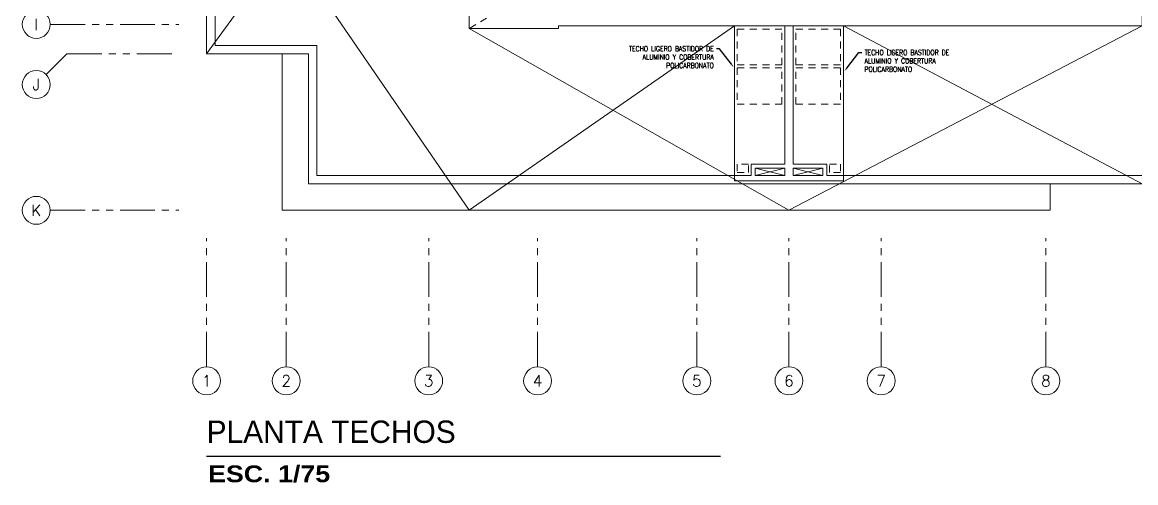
# Model space of a CAD drawing. Header units: millimetres. Extents: x -3 to 53, y -110 to 39.
# Drawn here: x -3.3 to 16.63, y -109.9 to -101.67 of the extents above; entities that cross this region are included whole.
import ezdxf
from ezdxf import colors
from ezdxf.entities.mleader import LeaderData, LeaderLine
from ezdxf.enums import TextEntityAlignment as Align
from ezdxf.math import Vec2, Vec3

# ---------------------------------------------------------------- set-up
doc = ezdxf.new("R2010")
doc.units = ezdxf.units.MM
for name, pattern in [('HIDDEN2', [0.1875, 0.125, -0.0625]), ('PHANTOM', [63.5, 31.75, -6.35, 6.35, -6.35, 6.35, -6.35]), ('PHANTOM2', [1.25, 0.625, -0.125, 0.125, -0.125, 0.125, -0.125])]:
    doc.linetypes.add(name, pattern=pattern)
for name, color, linetype in [('A-COTAS EXT', 8, 'Continuous'), ('A-EJES', 8, 'PHANTOM'), ('A-HATCH', 8, 'Continuous'), ('A-LINEAS', 8, 'Continuous'), ('A-MURO BAJO', 8, 'Continuous'), ('A-PROYECCIONES', 8, 'HIDDEN2'), ('A-TEXTO-INDICACIONES', 8, 'Continuous'), ('DLP_TEXTO AMBIENTE', 8, 'Continuous')]:
    doc.layers.add(name, color=color, linetype=linetype)
doc.styles.add('R160-75', font='ariblk.ttf', dxfattribs={"height": 0.6})
doc.styles.add('R175-75', font='GOTHIC.TTF', dxfattribs={"height": 0.4})
doc.styles.add('ROMANS', font='ROMANS.shx', dxfattribs={"oblique": 10})
doc.styles.add('TXT_COTAS', font='romans.shx', dxfattribs={"width": 0.8})

# ---------------------------------------------------------------- blocks, each defined once
blk = doc.blocks.new('Ejes_Torre C')
at = {"layer": 'A-COTAS EXT'}
blk.add_line((-2.5, 2.8), (-2.873, 2.427), dxfattribs=at)
at = {"layer": 'A-EJES', "color": 8, "linetype": 'PHANTOM2', "lineweight": 0}
for points in [[(-2.8, 3.325), (-0.5, 3.325)], [(-2.5, 2.8), (-0.5, 2.8)], [(-2.8, 0), (-0.5, 0)], [(0, -2.8), (0, -0.5)], [(1.425, -2.8), (1.425, -0.5)], [(3.975, -2.8), (3.975, -0.5)], [(5.925, -2.8), (5.925, -0.5)], [(8.775, -2.8), (8.775, -0.5)], [(10.425, -2.8), (10.425, -0.5)], [(12.075, -2.8), (12.075, -0.5)], [(15.025, -2.8), (15.025, -0.5)]]:
    blk.add_lwpolyline(points, dxfattribs=at)
at = {"layer": 'A-EJES', "color": 8, "linetype": 'Continuous', "lineweight": 0}
for centre in [(-3.05, 3.325), (-3.05, 2.25), (-3.05, 0), (0, -3.05), (1.425, -3.05), (3.975, -3.05), (5.925, -3.05), (8.775, -3.05), (10.425, -3.05), (12.075, -3.05), (15.025, -3.05)]:
    blk.add_circle(centre, 0.25, dxfattribs=at)
at = {"layer": 'A-EJES', "color": 8, "linetype": 'Continuous', "lineweight": 0, "style": 'ROMANS'}
for s, p in [('I', (-3.05, 3.325)), ('J', (-3.05, 2.25)), ('K', (-3.05, 0)), ('1', (0, -3.05)), ('2', (1.425, -3.05)), ('3', (3.975, -3.05)), ('4', (5.925, -3.05)), ('5', (8.775, -3.05)), ('6', (10.425, -3.05)), ('7', (12.075, -3.05)), ('8', (15.025, -3.05))]:
    blk.add_text(s, height=0.2, dxfattribs=at).set_placement(p, align=Align.MIDDLE_CENTER)
blk = doc.blocks.new('arq.')
at = {"color": 8, "lineweight": 0}
for p, q in [((110.663, -102.514), (110.663, -99.839)), ((111.563, -102.314), (111.563, -99.839)), ((111.713, -99.839), (111.713, -102.314)), ((112.613, -102.514), (112.613, -99.839)), ((110.963, -102.514), (110.963, -102.314)), ((110.963, -102.314), (111.563, -102.314)), ((111.033, -102.514), (111.033, -102.384)), ((111.033, -102.384), (111.563, -102.384)), ((111.033, -102.384), (111.563, -102.514)), ((111.563, -102.384), (111.033, -102.514)), ((111.563, -102.384), (111.563, -102.514)), ((112.313, -102.314), (111.713, -102.314)), ((112.243, -102.384), (111.713, -102.384)), ((111.713, -102.384), (111.713, -102.514)), ((111.713, -102.384), (112.243, -102.514)), ((112.243, -102.384), (111.713, -102.514)), ((112.243, -102.514), (112.243, -102.384)), ((112.313, -102.514), (112.313, -102.314)), ((110.663, -102.614), (110.663, -102.514)), ((110.663, -102.514), (110.963, -102.514)), ((110.663, -102.614), (112.613, -102.614)), ((111.563, -102.514), (111.033, -102.514)), ((111.713, -102.514), (112.243, -102.514)), ((112.313, -102.514), (112.613, -102.514)), ((112.613, -102.514), (112.613, -102.614))]:
    blk.add_line(p, q, dxfattribs=at)
at = {"layer": 'A-HATCH', "color": 8, "lineweight": 0}
for p, q in [((102.563, -103.139), (102.563, -100.339)), ((124.113, -102.514), (112.613, -102.514)), ((124.263, -102.664), (110.663, -102.664)), ((116.313, -102.664), (116.313, -103.139)), ((116.313, -103.139), (102.563, -103.139))]:
    blk.add_line(p, q, dxfattribs=at)
for points in [[(110.663, -102.664), (103.038, -102.664), (103.038, -100.339), (101.213, -100.339), (101.213, -96.214)], [(110.663, -102.514), (103.188, -102.514), (103.188, -100.189), (101.363, -100.189), (101.363, -96.289)]]:
    blk.add_lwpolyline(points, dxfattribs=at)
at = {"layer": 'A-LINEAS', "color": 8, "lineweight": 0}
for p, q in [((104.163, -96.289), (101.213, -100.339)), ((111.638, -103.139), (117.963, -99.839)), ((112.613, -99.839), (117.963, -102.664))]:
    blk.add_line(p, q, dxfattribs=at)
for points in [[(101.213, -96.289), (105.913, -103.139)], [(110.663, -99.839), (105.913, -103.139)], [(111.638, -103.139), (105.913, -99.889)]]:
    blk.add_lwpolyline(points, dxfattribs=at)
at = {"layer": 'A-MURO BAJO', "color": 8, "lineweight": 0}
blk.add_lwpolyline([(120.513, -95.614), (121.063, -95.614), (121.063, -94.464), (120.413, -94.464), (120.413, -94.789), (117.963, -94.789), (117.963, -92.589), (107.513, -92.589), (107.513, -92.539), (105.913, -92.539), (105.913, -93.589), (104.163, -93.589), (104.163, -98.839), (105.913, -98.839), (105.913, -99.889), (107.513, -99.889), (107.513, -99.839), (117.963, -99.839), (117.963, -97.639), (120.413, -97.639), (120.413, -97.964), (121.513, -97.964), (121.513, -96.814), (120.513, -96.814)], close=True, dxfattribs=at)
at = {"layer": 'A-PROYECCIONES', "color": 8, "lineweight": 0}
blk.add_line((117.963, -92.589), (105.913, -99.889), dxfattribs=at)
for points in [[(110.713, -100.539), (111.513, -100.539), (111.513, -99.897), (110.713, -99.897)], [(112.563, -100.539), (111.763, -100.539), (111.763, -99.897), (112.563, -99.897)], [(110.713, -101.239), (111.513, -101.239), (111.513, -100.589), (110.713, -100.589)], [(112.563, -101.239), (111.763, -101.239), (111.763, -100.589), (112.563, -100.589)], [(110.713, -102.464), (110.913, -102.464), (110.913, -102.314), (110.713, -102.314)], [(112.563, -102.464), (112.363, -102.464), (112.363, -102.314), (112.563, -102.314)]]:
    blk.add_lwpolyline(points, close=True, dxfattribs=at)
at = {"layer": 'A-EJES', "color": 8, "lineweight": 0}
blk.add_blockref('Ejes_Torre C', (101.213, -103.139), dxfattribs=at)
at = {"layer": 'A-TEXTO-INDICACIONES', "color": 8}
ml = blk.add_multileader_mtext('Standard', dxfattribs=at)
ml.set_content('\\pxsm1,t16;TECHO LIGERO BASTIDOR DE ALUMINIO Y COBERTURA POLICARBONATO', color=8, style='TXT_COTAS')
ml.set_leader_properties(color=7)
ml.build(insert=Vec2(0, 0))
ml.multileader.update_dxf_attribs({"dogleg_length": 0.05, "arrow_head_size": 0.07})
ctx = ml.context
ctx.base_point, ctx.char_height, ctx.arrow_head_size, ctx.landing_gap_size, ctx.plane_origin = Vec3(108.74, -100.249), 0.09, 0.07, 0.05, Vec3(110.786, -100.326)
ctx.text_align_type = 2
notes = []
notes.append((ctx, [(0, (1, 1, 0), (110.392, -100.249), (-1, 0), 0.05, [(0, [(110.651, -100.583)], 0, [])])]))
ctx.mtext.insert, ctx.mtext.width, ctx.mtext.defined_height, ctx.mtext.alignment, ctx.mtext.flow_direction = Vec3(110.292, -100.204), 1.51556, 0.515, 3, 5
ml = blk.add_multileader_mtext('Standard', dxfattribs=at)
ml.set_content('\\pxsm1,t16;TECHO LIGERO BASTIDOR DE ALUMINIO Y COBERTURA POLICARBONATO', color=8, style='TXT_COTAS')
ml.set_leader_properties(color=7)
ml.build(insert=Vec2(0, 0))
ml.multileader.update_dxf_attribs({"dogleg_length": 0.05, "arrow_head_size": 0.07})
ctx = ml.context
ctx.base_point, ctx.char_height, ctx.arrow_head_size, ctx.landing_gap_size, ctx.plane_origin = Vec3(112.94, -100.316), 0.09, 0.07, 0.05, Vec3(112.496, -100.393)
notes.append((ctx, [(0, (1, 1, 0), (112.89, -100.316), (1, 0), 0.05, [(0, [(112.631, -100.65)], 0, [])])]))
ctx.mtext.insert, ctx.mtext.width, ctx.mtext.defined_height, ctx.mtext.flow_direction = Vec3(112.99, -100.271), 1.51556, 0.515, 5
for ctx, leaders in notes:
    for number, flags, end, landing, length, lines in leaders:
        leader = LeaderData()
        leader.index, (leader.has_last_leader_line, leader.has_dogleg_vector, leader.attachment_direction) = number, flags
        leader.last_leader_point, leader.dogleg_vector, leader.dogleg_length = Vec3(end), Vec3(landing), length
        for number, points, colour, breaks in lines:
            line = LeaderLine()
            line.index, line.vertices, line.color, line.breaks = number, Vec3.list(points), colors.encode_raw_color(colour), breaks
            leader.lines.append(line)
        ctx.leaders.append(leader)

msp = doc.modelspace()

# ---------------------------------------------------------------- linework, layer by layer
at = {"layer": 'DLP_TEXTO AMBIENTE', "color": 0}
msp.add_lwpolyline([(0.001, -109.432), (9.201, -109.432)], dxfattribs=at)

# ---------------------------------------------------------------- block references
at = {"color": 7}
msp.add_blockref('arq.', (-101.212, -1.894), dxfattribs=at)

# ---------------------------------------------------------------- texts
at = {"layer": 'DLP_TEXTO AMBIENTE', "color": 0, "attachment_point": 1}
for s, insert, char_height, width, style in [('PLANTA TECHOS', (0.001, -108.793), 0.4, 16.52965, 'R175-75'), ('ESC. 1/75', (0.026, -109.596), 0.3, 10.72512, 'R160-75')]:
    msp.add_mtext(s, dxfattribs=dict(at, insert=insert, char_height=char_height, width=width, style=style))

doc.saveas('drawing.dxf')
